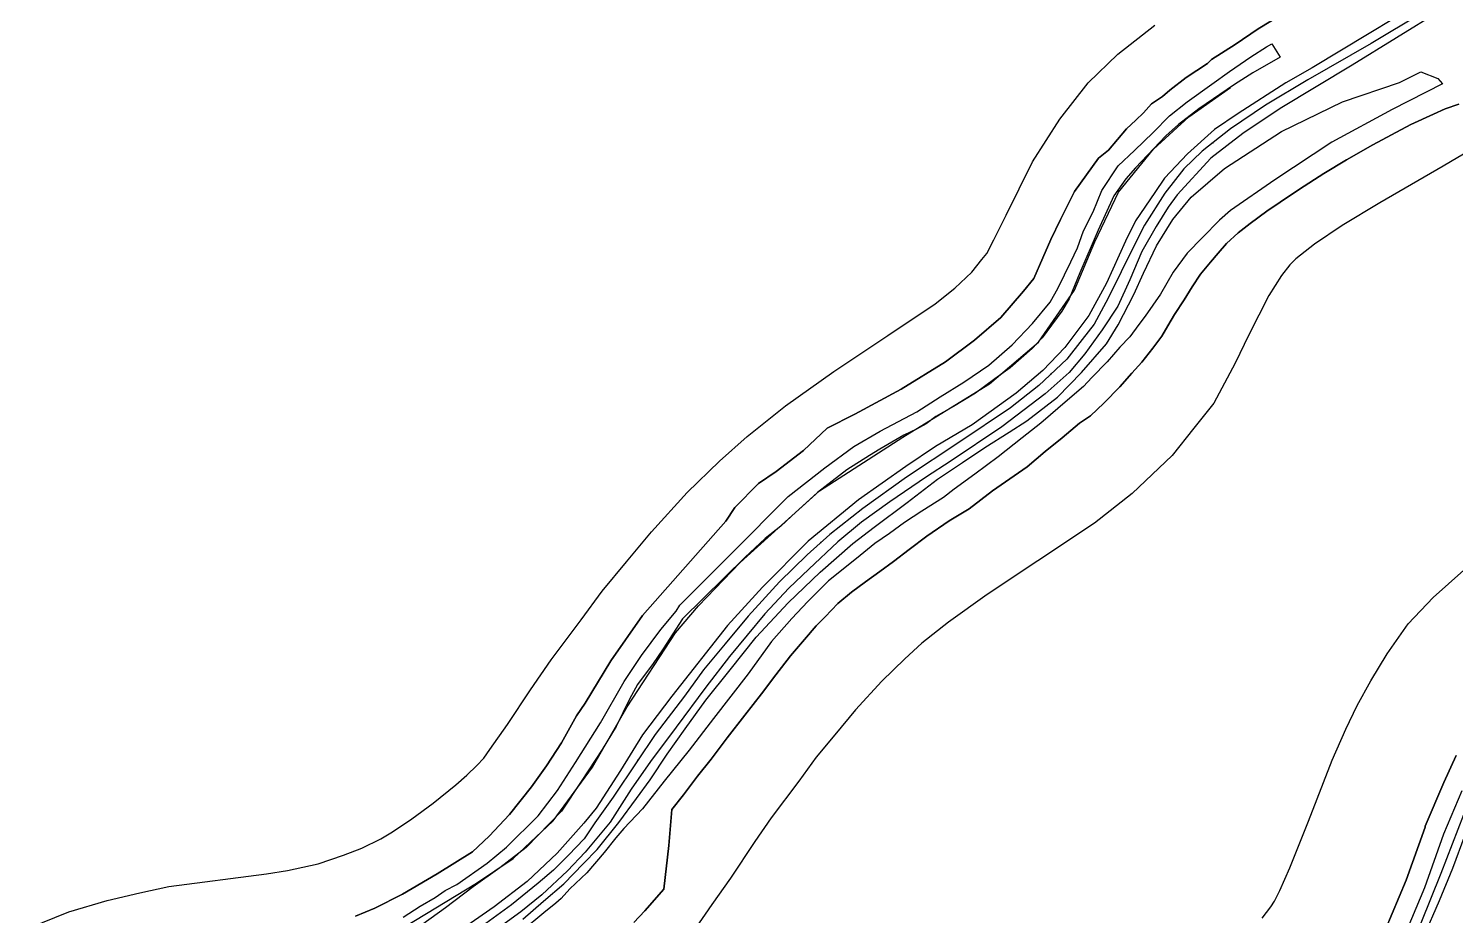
# Model space of a CAD drawing. Header units: inches. Extents: x 91426 to 118597, y 433843 to 446922.
# Drawn here: x 106544 to 107045, y 445343 to 445654 of the extents above; entities that cross this region are included whole.
import ezdxf

# ---------------------------------------------------------------- set-up
doc = ezdxf.new("R2010")
doc.units = ezdxf.units.IN
doc.header["$MEASUREMENT"] = 0
for name, color, linetype, true_color in [('As_waterkering_PWK', 7, 'Continuous', 0x8b0648), ('Beschermingszone_PWK', 7, 'Continuous', 0xde06d3), ('Kernzone_PWK', 7, 'Continuous', 0x33065f), ('Kruinlijnen_PWK', 7, 'Continuous', 0xda0676), ('Kunstwerken_PWK', 7, 'Continuous', 0x2f0602), ('Leggerbermen_PWK', 7, 'Continuous', 0xd60719), ('Referentiepunten_PWK', 7, 'Continuous', 0x7e0730)]:
    doc.layers.add(name, color=color, linetype=linetype, true_color=true_color)

msp = doc.modelspace()

# ---------------------------------------------------------------- linework, layer by layer
at = {"layer": 'As_waterkering_PWK'}
for points in [[(107032.6838, 445659.1266), (107014.9391, 445648.5643), (106992.7141, 445635.732), (106977.8974, 445626.8684), (106965.5943, 445618.5341), (106955.6724, 445610.7288), (106949.1901, 445604.5111), (106942.5755, 445596.0444), (106935.4317, 445584.7996), (106931.7275, 445577.3913), (106927.2296, 445568.3954), (106922.7317, 445559.135), (106917.8369, 445550.0068), (106913.6035, 445544.7152), (106908.1796, 445537.836), (106898.39, 445528.5755), (106888.4681, 445520.7703), (106870.3441, 445508.5995), (106851.9555, 445496.4286), (106836.6096, 445485.4484), (106825.1002, 445476.3202), (106817.1627, 445469.1765), (106807.3731, 445459.6514), (106796.3929, 445447.6129), (106788.3231, 445437.9556), (106780.7824, 445428.8274), (106774.0355, 445419.567), (106763.8491, 445406.0732), (106757.3668, 445396.5482), (106749.0324, 445384.1128), (106742.6823, 445375.1169), (106738.8459, 445369.5606), (106733.4219, 445363.7398), (106728.1302, 445358.5804), (106722.7063, 445353.9502), (106713.4458, 445346.4096), (106704.45, 445339.795)], [(106963.2922, 445261.909), (106968.099, 445267.6012), (106974.1845, 445273.1575), (106979.3439, 445278.3169), (106988.2074, 445285.196), (106996.9387, 445292.0752), (107004.4793, 445298.0284), (107010.8293, 445303.9815), (107016.2533, 445311.1253), (107020.7512, 445316.8138), (107024.72, 445323.1638), (107028.2919, 445330.3076), (107032.5252, 445340.0972), (107039.5367, 445357.4274), (107047.4742, 445378.065), (107049.0861, 445381.7185)]]:
    msp.add_lwpolyline(points, dxfattribs=at)
at = {"layer": 'Beschermingszone_PWK'}
for points in [[(106996.3916, 445666.5326), (106975.3162, 445653.601), (106967.2261, 445648.1634), (106958.9063, 445642.946), (106957.5424, 445641.4457), (106950.1193, 445636.5388), (106944.3234, 445632.123), (106941.798, 445629.9763), (106937.9027, 445627.3795), (106935.102, 445624.1366), (106932.4059, 445621.5631), (106929.165, 445618.604), (106922.7887, 445611.0565), (106919.3274, 445608.2874), (106910.8961, 445596.5694), (106905.9348, 445586.7846), (106902.5659, 445579.7772), (106899.7485, 445573.3374), (106896.5809, 445566.0276), (106892.9598, 445561.5889), (106885.0428, 445552.3949), (106875.7995, 445544.4177), (106865.6679, 445536.8511), (106850.1039, 445527.2533), (106833.8943, 445518.495), (106824.17, 445513.6271), (106815.8769, 445505.7486), (106806.2809, 445498.3278), (106800.0637, 445494.1193), (106791.6914, 445485.747), (106788.5615, 445480.9842), (106759.3747, 445447.8684), (106748.2672, 445432.02), (106739.268, 445417.0654), (106736.1689, 445412.6188), (106730.9712, 445403.1563), (106725.7126, 445395.0761), (106720.4314, 445387.7339), (106712.706, 445378.0772), (106705.5257, 445370.5122), (106699.7692, 445365.0007), (106687.2935, 445357.2352), (106675.1908, 445350.0777), (106665.4453, 445345.2049), (106658.6854, 445342.3781)], [(106543.9986, 445338.174), (106558.0846, 445343.9741), (106571.5573, 445347.8741), (106583.0326, 445350.5919), (106593.1628, 445352.824), (106627.4204, 445357.1915), (106634.8809, 445358.4704), (106645.59, 445360.7302), (106654.4583, 445363.8487), (106660.8919, 445366.2493), (106667.5581, 445369.4969), (106671.6969, 445371.9643), (106678.4986, 445376.5685), (106685.8932, 445382.0057), (106693.8869, 445388.5149), (106697.7814, 445391.8395), (106701.235, 445395.2067), (106703.6829, 445397.8338), (106705.7844, 445400.8773), (106711.9547, 445409.6185), (106720.0748, 445421.7342), (106727.2683, 445432.3043), (106737.8899, 445446.3745), (106745.2176, 445456.4321), (106753.7106, 445466.713), (106762.4875, 445477.2166), (106775.03, 445490.968), (106786.4089, 445502.0393), (106796.0389, 445510.7064), (106809.5189, 445521.3974), (106826.4359, 445533.5018), (106845.3818, 445546.0415), (106861.9756, 445557.1848), (106868.9556, 445562.6757), (106874.873, 445568.2733), (106878.365, 445572.7021), (106880.1251, 445574.9022), (106882.6476, 445579.6065), (106886.8647, 445588.2887), (106891.4783, 445597.5159), (106896.2129, 445606.9852), (106905.7664, 445622.023), (106915.7135, 445634.7553), (106926.115, 445644.7322), (106939.0302, 445654.8922)], [(106756.3479, 445340.139), (106760.1545, 445344.2276), (106766.8255, 445351.8251), (106768.6084, 445367.1617), (106769.6999, 445379.7788), (106773.7109, 445384.9822), (106778.7079, 445391.5574), (106783.4813, 445397.5241), (106789.0546, 445404.955), (106795.2487, 445412.8625), (106801.094, 445420.435), (106806.1084, 445427.0326), (106811.3164, 445433.6729), (106816.1496, 445439.4205), (106820.2301, 445444.2661), (106823.3984, 445447.4344), (106827.8691, 445452.0328), (106832.6831, 445456.1062), (106837.523, 445459.6725), (106842.5691, 445463.2578), (106847.3714, 445466.8595), (106852.9501, 445470.9771), (106859.0961, 445475.6847), (106866.9029, 445481.0599), (106873.9088, 445485.2365), (106882.1269, 445491.5685), (106894.2756, 445499.9791), (106900.6383, 445505.3943), (106906.5915, 445510.1568), (106912.6444, 445515.3082), (106916.4608, 445517.8979), (106921.2305, 445522.3785), (106926.8308, 445528.1154), (106931.0092, 445532.833), (106934.5409, 445536.772), (106938.4137, 445541.6131), (106941.5427, 445545.88), (106943.6781, 445549.439), (106945.9936, 445553.4268), (106949.4113, 445558.5533), (106952.1894, 445563.1836), (106955.1377, 445567.606), (106958.61, 445571.8224), (106961.3409, 445574.9325), (106964.2314, 445578.3768), (106968.3497, 445582.1316), (106972.5061, 445585.4064), (106978.3376, 445589.6828), (106982.9899, 445592.9136), (106989.7993, 445597.366), (106998.3272, 445602.8762), (107006.2675, 445607.6924), (107015.5511, 445612.9227), (107022.1236, 445616.4719), (107028.8601, 445620.0992), (107036.7769, 445623.7331), (107040.9132, 445625.6132), (107045.692, 445627.2481)], [(107064.1377, 445619.6618), (107040.2279, 445605.4298), (107018.0503, 445592.6249), (107004.7741, 445584.6828), (106995.1099, 445578.1361), (106988.5139, 445572.9473), (106986.3862, 445570.9064), (106983.4744, 445567.1793), (106979.0081, 445560.149), (106972.0795, 445546.2917), (106967.2695, 445536.3889), (106959.7389, 445522.3453), (106952.7575, 445513.6185), (106945.1868, 445504.0167), (106931.0948, 445490.6865), (106917.9041, 445480.3098), (106898.0799, 445466.9972), (106880.3106, 445455.2362), (106866.7104, 445445.505), (106857.3905, 445438.1134), (106851.3336, 445432.6622), (106843.3098, 445424.8553), (106834.0655, 445414.7199), (106826.7814, 445406.0028), (106820.2989, 445398.1556), (106814.1973, 445389.7809), (106804.4943, 445376.9275), (106798.8023, 445368.5638), (106790.2298, 445355.7731), (106783.6801, 445346.4943), (106777.9158, 445338.146)], [(106976.7279, 445341.7518), (106979.8162, 445345.6575), (106981.061, 445347.6493), (106982.9499, 445351.427), (106986.3972, 445359.3989), (106993.0244, 445375.7795), (107001.2406, 445397.1416), (107006.0134, 445407.96), (107010.0085, 445416.2974), (107014.8077, 445425.0072), (107020.5885, 445434.4666), (107027.9726, 445444.9833), (107036.7006, 445454.1962), (107047.4794, 445463.8098)]]:
    msp.add_lwpolyline(points, dxfattribs=at)
msp.add_lwpolyline([(107044.7782, 445398.7596), (107040.4886, 445389.2868), (107033.9513, 445373.944, 0.01547546), (107033.8389, 445373.6557), (107027.2174, 445354.9893), (107017.4221, 445331.661)], format="xyb", dxfattribs=at)
at = {"layer": 'Kernzone_PWK'}
for points in [[(106658.6854, 445342.3781), (106665.4453, 445345.2049), (106675.1908, 445350.0777), (106687.2935, 445357.2352), (106699.7692, 445365.0007), (106705.5257, 445370.5122), (106712.706, 445378.0772), (106720.4314, 445387.7339), (106725.7126, 445395.0761), (106730.9712, 445403.1563), (106736.1689, 445412.6188), (106739.268, 445417.0654), (106748.2672, 445432.02), (106759.3747, 445447.8684), (106788.5615, 445480.9842), (106791.6914, 445485.747), (106800.0637, 445494.1193), (106806.2809, 445498.3278), (106815.8769, 445505.7486), (106824.17, 445513.6271), (106833.8943, 445518.495), (106850.1039, 445527.2533), (106865.6679, 445536.8511), (106875.7995, 445544.4177), (106885.0428, 445552.3949), (106892.9598, 445561.5889), (106896.5809, 445566.0276), (106899.7485, 445573.3374), (106902.5659, 445579.7772), (106905.9348, 445586.7846), (106910.8961, 445596.5694), (106919.3274, 445608.2874), (106922.7887, 445611.0565), (106929.165, 445618.604), (106932.4059, 445621.5631), (106935.102, 445624.1366), (106937.9027, 445627.3795), (106941.798, 445629.9763), (106944.3234, 445632.123), (106950.1193, 445636.5388), (106957.5424, 445641.4457), (106958.9063, 445642.946), (106967.2261, 445648.1634), (106975.3162, 445653.601), (106996.3916, 445666.5326)], [(107045.692, 445627.2481), (107040.9132, 445625.6132), (107036.7769, 445623.7331), (107028.8601, 445620.0992), (107022.1236, 445616.4719), (107015.5511, 445612.9227), (107006.2675, 445607.6924), (106998.3272, 445602.8762), (106989.7993, 445597.366), (106982.9899, 445592.9136), (106978.3376, 445589.6828), (106972.5061, 445585.4064), (106968.3497, 445582.1316), (106964.2314, 445578.3768), (106961.3409, 445574.9325), (106958.61, 445571.8224), (106955.1377, 445567.606), (106952.1894, 445563.1836), (106949.4113, 445558.5533), (106945.9936, 445553.4268), (106943.6781, 445549.439), (106941.5427, 445545.88), (106938.4137, 445541.6131), (106934.5409, 445536.772), (106931.0092, 445532.833), (106926.8308, 445528.1154), (106921.2305, 445522.3785), (106916.4608, 445517.8979), (106912.6444, 445515.3082), (106906.5915, 445510.1568), (106900.6383, 445505.3943), (106894.2756, 445499.9791), (106882.1269, 445491.5685), (106873.9088, 445485.2365), (106866.9029, 445481.0599), (106859.0961, 445475.6847), (106852.9501, 445470.9771), (106847.3714, 445466.8595), (106842.5691, 445463.2578), (106837.523, 445459.6725), (106832.6831, 445456.1062), (106827.8691, 445452.0328), (106823.3984, 445447.4344), (106820.2301, 445444.2661), (106816.1496, 445439.4205), (106811.3164, 445433.6729), (106806.1084, 445427.0326), (106801.094, 445420.435), (106795.2487, 445412.8625), (106789.0546, 445404.955), (106783.4813, 445397.5241), (106778.7079, 445391.5574), (106773.7109, 445384.9822), (106769.6999, 445379.7788), (106768.6084, 445367.1617), (106766.8255, 445351.8251), (106760.1545, 445344.2276), (106756.3479, 445340.139)]]:
    msp.add_lwpolyline(points, dxfattribs=at)
msp.add_lwpolyline([(107017.4221, 445331.661), (107027.2174, 445354.9893), (107033.8389, 445373.6557, -0.01547546), (107033.9513, 445373.944), (107040.4886, 445389.2868), (107044.7782, 445398.7596, -0.01448669)], format="xyb", dxfattribs=at)
at = {"layer": 'Kruinlijnen_PWK'}
for points in [[(107031.3567, 445662.3662), (107014.2911, 445652.0475), (106994.315, 445640.0089), (106985.0545, 445634.7172), (106968.2535, 445624.0016), (106960.0514, 445618.313), (106950.5264, 445609.8463), (106942.4565, 445601.2474), (106939.017, 445596.2203), (106932.2701, 445586.2984), (106928.8305, 445579.1546), (106922.0836, 445564.4702), (106915.8659, 445553.0931), (106907.5315, 445541.8483), (106899.7262, 445533.7785), (106890.4658, 445525.841), (106874.9877, 445514.7284), (106862.1553, 445507.1878), (106851.7043, 445500.1763), (106835.1678, 445488.4024), (106817.4407, 445473.9825), (106801.4333, 445457.8429), (106789.1302, 445444.3491), (106769.6833, 445419.6105), (106759.3645, 445405.9845), (106751.6916, 445393.549), (106743.0926, 445380.3198), (106738.727, 445375.0282), (106729.4665, 445364.4448), (106718.8832, 445354.5229), (106707.3738, 445345.6594), (106697.7165, 445339.0448)], [(107039.4232, 445660.0749), (107008.3346, 445640.8925), (106983.0668, 445625.679), (106969.9699, 445616.9477), (106958.7251, 445608.3487), (106946.9511, 445595.3841), (106943.7761, 445591.1508), (106939.5419, 445584.2754), (106934.5148, 445575.5441), (106930.2814, 445565.6222), (106926.0481, 445556.3618), (106920.6241, 445548.0274), (106914.5387, 445539.693), (106908.9824, 445533.0784), (106900.6481, 445525.67), (106885.4345, 445514.0284), (106867.3105, 445501.8575), (106858.977, 445496.562), (106846.1447, 445487.6985), (106836.2228, 445480.5547), (106827.8884, 445473.6755), (106817.701, 445464.1543), (106810.6895, 445457.4074), (106802.2229, 445448.4116), (106789.9197, 445433.4626), (106781.5853, 445422.7469), (106771.1343, 445408.724), (106762.1384, 445396.6854), (106755.3915, 445386.8958), (106747.9832, 445375.3864), (106739.2519, 445364.8031), (106733.0342, 445358.3208), (106724.0383, 445349.8541), (106716.63, 445343.9009), (106703.93, 445334.6405)]]:
    msp.add_lwpolyline(points, dxfattribs=at)
for points in [[(107023.6941, 445328.5173, 0), (107033.7483, 445352.4622, 0), (107040.4154, 445371.2571, 0), (107046.8977, 445386.4707, 0)], [(107033.4179, 445335.2416, 0), (107038.9742, 445347.9416, 0), (107043.6044, 445359.1864, 0), (107047.924, 445370.9612, 0)]]:
    msp.add_polyline3d(points, dxfattribs=at)
at = {"layer": 'Kunstwerken_PWK'}
msp.add_lwpolyline([(106672.5803, 445336.6111), (106701.1248, 445354.0254), (106713.9835, 445362.6574), (106728.0133, 445375.8795), (106741.8659, 445394.6445), (106753.9458, 445415.8719), (106770.9608, 445441.7848), (106778.9879, 445451.3047), (106793.5791, 445466.4948), (106821.4528, 445491.6348), (106850.685, 445510.3863), (106881.0928, 445529.0934), (106898.2284, 445543.7905), (106910.9281, 445562.0186), (106918.0771, 445578.9306), (106926.3679, 445596.3496), (106938.6183, 445611.451), (106950.9949, 445622.7437), (106965.661, 445633.0746)], dxfattribs=at)
at = {"layer": 'Leggerbermen_PWK'}
for points in [[(106675.4005, 445342.0486), (106681.3537, 445345.8851), (106686.6454, 445348.9278), (106690.0849, 445351.4414), (106694.2502, 445353.5232), (106704.9016, 445360.9664), (106711.6485, 445366.6549), (106722.7611, 445377.6352), (106729.5079, 445386.4987), (106735.858, 445396.2883), (106744.5892, 445410.179), (106752.9236, 445424.7311), (106759.009, 445433.8592), (106765.7559, 445442.9874), (106771.1799, 445449.3374), (106772.5028, 445451.4541), (106790.7591, 445469.8426), (106810.4706, 445489.5541), (106823.3029, 445499.6083), (106833.4894, 445507.149), (106842.7498, 445512.5729), (106849.0999, 445515.8802), (106855.5822, 445519.3198), (106863.7843, 445524.6115), (106872.1186, 445529.7709), (106880.8499, 445535.724), (106889.052, 445542.8678), (106896.1958, 445550.2761), (106902.4135, 445557.8168), (106905.1916, 445562.8439), (106909.5573, 445571.972), (106911.9385, 445576.8668), (106914.0552, 445582.82), (106917.4948, 445589.4346), (106920.5375, 445596.9752), (106926.226, 445605.5742), (106931.9146, 445610.9981), (106938.5292, 445617.3482), (106944.2177, 445623.169), (106950.4355, 445628.0638), (106959.0344, 445634.2815), (106965.2522, 445638.6472), (106972.7928, 445643.8065), (106978.2168, 445647.3784), (106980.1131, 445648.3984), (106982.9797, 445643.7525), (106973.3965, 445638.2112), (106967.0465, 445634.1101), (106954.4787, 445625.6434), (106947.335, 445620.0872), (106942.9694, 445616.1184), (106932.2537, 445604.8736), (106928.9464, 445601.0371), (106924.7131, 445595.084), (106919.1568, 445583.0454), (106912.8068, 445568.0964), (106908.9703, 445558.9683), (106906.4568, 445554.6027), (106899.5776, 445545.2099), (106896.0057, 445541.5058), (106888.3328, 445534.7589), (106882.9088, 445530.9224), (106876.1619, 445525.8953), (106868.489, 445521.1328), (106862.2713, 445517.6932), (106858.8317, 445515.0474), (106855.5244, 445513.1953), (106851.0265, 445511.0786), (106842.5598, 445506.1838), (106838.9879, 445503.9349), (106831.0504, 445498.9078), (106820.7316, 445490.9702), (106811.6035, 445482.7681), (106807.8993, 445479.1963), (106802.343, 445474.8306), (106795.3316, 445468.3483), (106773.3711, 445446.6524), (106766.6242, 445436.2014), (106763.0523, 445431.042), (106757.6284, 445423.6337), (106754.8502, 445418.4743), (106750.0877, 445408.9492), (106745.1929, 445400.8794), (106738.0492, 445390.0315), (106730.9054, 445379.1836), (106718.6022, 445366.4835), (106709.3418, 445359.3398), (106700.0169, 445352.7221), (106690.2383, 445345.3042), (106679.4198, 445337.5431)], [(106717.3584, 445341.3076), (106724.6344, 445347.6576), (106731.7782, 445353.7431), (106738.6574, 445360.8868), (106743.4199, 445365.7816), (106751.0344, 445375.2813), (106757.2521, 445383.6157), (106762.0146, 445390.2303), (106767.9678, 445399.2262), (106774.3178, 445408.0897), (106781.5938, 445418.1439), (106790.0605, 445428.8595), (106799.1887, 445440.2367), (106810.4335, 445452.2752), (106821.6783, 445463.1232), (106833.1877, 445473.1773), (106840.596, 445478.8659), (106852.2377, 445487.4649), (106862.8211, 445495.667), (106871.5524, 445501.4878), (106879.4899, 445506.7795), (106887.9566, 445512.2035), (106894.1743, 445516.1722), (106904.8899, 445524.5066), (106913.3566, 445533.1056), (106922.0879, 445543.1598), (106926.1889, 445549.7744), (106931.7452, 445560.49), (106935.0525, 445567.8984), (106939.6827, 445577.5557), (106945.3713, 445586.8161), (106951.7648, 445594.601), (106963.5241, 445604.714), (106983.5149, 445617.6492), (107004.9168, 445627.9974), (107024.9075, 445634.8178), (107032.4335, 445638.5807), (107038.3131, 445636.2289), (107039.9594, 445634.3474), (107022.3205, 445625.4103), (107001.1538, 445613.8862), (106981.163, 445600.7158), (106965.6119, 445589.9911), (106961.7755, 445586.5515), (106955.8223, 445580.4661), (106950.3984, 445574.9098), (106945.5035, 445568.2952), (106941.0056, 445560.6223), (106935.7139, 445552.8171), (106933.465, 445549.9067), (106930.29, 445545.6733), (106926.8504, 445541.9691), (106922.3525, 445536.8098), (106916.9285, 445531.3858), (106914.0181, 445528.2108), (106908.4618, 445523.4483), (106899.0691, 445515.3785), (106892.5868, 445510.2191), (106884.1201, 445503.4722), (106875.918, 445497.3868), (106868.6419, 445492.2274), (106864.9378, 445489.317), (106857.3971, 445484.4222), (106851.3117, 445480.4534), (106846.02, 445476.6169), (106840.8606, 445473.1773), (106834.3783, 445467.8857), (106824.5887, 445460.0804), (106817.3127, 445452.8044), (106811.7564, 445446.8512), (106804.6126, 445438.7814), (106796.4105, 445427.4043), (106784.2397, 445411.7939), (106775.773, 445400.6814), (106766.9094, 445389.7011), (106759.3688, 445380.0438), (106752.7542, 445373.1646), (106750.0345, 445369.8827), (106745.9334, 445364.7233), (106739.848, 445357.5795), (106733.8949, 445352.0233), (106730.8522, 445348.5837), (106729.0001, 445346.9962), (106724.7667, 445343.5566), (106717.0938, 445337.2066)]]:
    msp.add_lwpolyline(points, dxfattribs=at)
at = {"layer": 'Referentiepunten_PWK'}
for p in [(106959.4696, 445613.716), (106902.577, 445532.5362), (106821.9567, 445473.4911), (106757.7394, 445397.0956)]:
    msp.add_point(p, dxfattribs=at)

doc.saveas('drawing.dxf')
